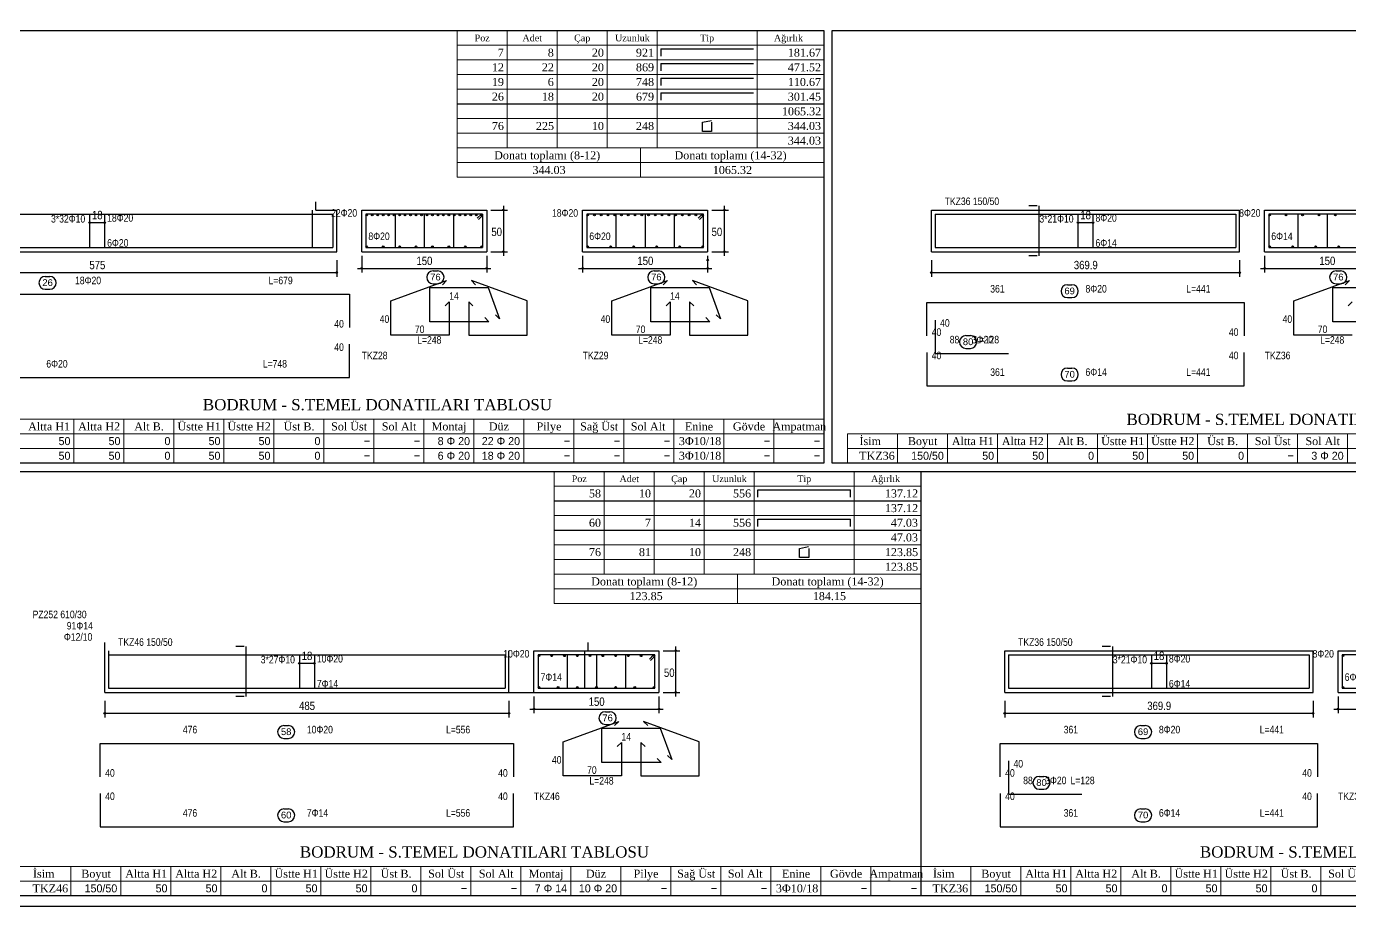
# Model space of a CAD drawing. Header units: metres. Extents: x 419734 to 420376, y 4564732 to 4565123.
# Drawn here: x 420110.16 to 420126.03, y 4565020.82 to 4565031.38 of the extents above; entities that cross this region are included whole.
import ezdxf

# ---------------------------------------------------------------- set-up
doc = ezdxf.new("R2010")
doc.units = ezdxf.units.M
for name, color, linetype in [('Standart', 7, 'Continuous'), ('SW_DIM', 33, 'Continuous'), ('SW_REINFORCEMENT', 7, 'Continuous'), ('SW_SEZIONI_CARPENTERIA', 4, 'Continuous'), ('SW_TXT_TESTI', 1, 'Continuous')]:
    doc.layers.add(name, color=color, linetype=linetype)
doc.styles.add('ACA_1', font='ARIALN.TTF')
doc.styles.add('arial_1_18', font='arial.ttf', dxfattribs={"height": 0.2})
doc.styles.add('SWS', font='ARIALN.TTF')
doc.styles.add('symbol_1_18', font='symbol.ttf', dxfattribs={"height": 0.2})
doc.styles.add('times new roman_1_18', font='times.ttf', dxfattribs={"height": 0.2})

msp = doc.modelspace()

# ---------------------------------------------------------------- linework, layer by layer
msp.add_line((420099.2896, 4565026.04374), (420169.0396, 4565026.04374))
for points in [[(420099.1896, 4565062.86785), (420169.1396, 4565062.86785), (420169.1396, 4565020.82258), (420099.1896, 4565020.82258)], [(420099.2896, 4565031.33305), (420119.72491, 4565031.33305), (420119.72491, 4565026.14374), (420099.2896, 4565026.14374)], [(420119.82491, 4565031.33305), (420130.8085, 4565031.33305), (420130.8085, 4565026.14374), (420119.82491, 4565026.14374)]]:
    msp.add_lwpolyline(points, close=True)
for points in [[(420169.0396, 4565020.95274), (420099.2896, 4565020.95274), (420099.2896, 4565026.04374)], [(420120.8896, 4565026.04374), (420120.8896, 4565020.95274)]]:
    msp.add_lwpolyline(points)
at = {"layer": 'Standart', "color": 1, "linetype": 'Continuous', "lineweight": 5}
for points in [[(420115.32491, 4565031.33305), (420119.72491, 4565031.33305)], [(420115.32491, 4565031.33305), (420115.32491, 4565029.57305)], [(420115.92491, 4565031.33305), (420115.92491, 4565029.92505)], [(420116.52491, 4565031.33305), (420116.52491, 4565029.92505)], [(420117.12491, 4565031.33305), (420117.12491, 4565029.92505)], [(420117.72491, 4565031.33305), (420117.72491, 4565029.92505)], [(420118.92491, 4565031.33305), (420118.92491, 4565029.92505)], [(420119.72491, 4565031.33305), (420119.72491, 4565029.57305)], [(420115.32491, 4565031.15705), (420119.72491, 4565031.15705)], [(420115.32491, 4565030.98105), (420119.72491, 4565030.98105)], [(420115.32491, 4565030.80505), (420119.72491, 4565030.80505)], [(420115.32491, 4565030.62905), (420119.72491, 4565030.62905)], [(420115.32491, 4565030.27705), (420119.72491, 4565030.27705)], [(420115.32491, 4565030.10105), (420119.72491, 4565030.10105)], [(420115.32491, 4565029.92505), (420119.72491, 4565029.92505)], [(420117.52491, 4565029.92505), (420117.52491, 4565029.57305)], [(420115.32491, 4565029.74905), (420119.72491, 4565029.74905)], [(420115.32491, 4565029.57305), (420119.72491, 4565029.57305)], [(420108.92491, 4565026.67174), (420119.72491, 4565026.67174)], [(420110.72491, 4565026.67174), (420110.72491, 4565026.14374)], [(420111.32491, 4565026.67174), (420111.32491, 4565026.14374)], [(420111.92491, 4565026.67174), (420111.92491, 4565026.14374)], [(420112.52491, 4565026.67174), (420112.52491, 4565026.14374)], [(420113.12491, 4565026.67174), (420113.12491, 4565026.14374)], [(420113.72491, 4565026.67174), (420113.72491, 4565026.14374)], [(420114.32491, 4565026.67174), (420114.32491, 4565026.14374)], [(420114.92491, 4565026.67174), (420114.92491, 4565026.14374)], [(420115.52491, 4565026.67174), (420115.52491, 4565026.14374)], [(420116.12491, 4565026.67174), (420116.12491, 4565026.14374)], [(420116.72491, 4565026.67174), (420116.72491, 4565026.14374)], [(420117.32491, 4565026.67174), (420117.32491, 4565026.14374)], [(420117.92491, 4565026.67174), (420117.92491, 4565026.14374)], [(420118.52491, 4565026.67174), (420118.52491, 4565026.14374)], [(420119.12491, 4565026.67174), (420119.12491, 4565026.14374)], [(420119.72491, 4565026.67174), (420119.72491, 4565026.14374)], [(420108.92491, 4565026.49574), (420119.72491, 4565026.49574)], [(420120.0085, 4565026.49574), (420130.8085, 4565026.49574)], [(420120.0085, 4565026.49574), (420120.0085, 4565026.14374)], [(420120.6085, 4565026.49574), (420120.6085, 4565026.14374)], [(420121.2085, 4565026.49574), (420121.2085, 4565026.14374)], [(420121.8085, 4565026.49574), (420121.8085, 4565026.14374)], [(420122.4085, 4565026.49574), (420122.4085, 4565026.14374)], [(420123.0085, 4565026.49574), (420123.0085, 4565026.14374)], [(420123.6085, 4565026.49574), (420123.6085, 4565026.14374)], [(420124.2085, 4565026.49574), (420124.2085, 4565026.14374)], [(420124.8085, 4565026.49574), (420124.8085, 4565026.14374)], [(420125.4085, 4565026.49574), (420125.4085, 4565026.14374)], [(420126.0085, 4565026.49574), (420126.0085, 4565026.14374)], [(420108.92491, 4565026.31974), (420119.72491, 4565026.31974)], [(420120.0085, 4565026.31974), (420130.8085, 4565026.31974)], [(420108.92491, 4565026.14374), (420119.72491, 4565026.14374)], [(420116.4896, 4565026.04374), (420120.8896, 4565026.04374)], [(420116.4896, 4565026.04374), (420116.4896, 4565024.45974)], [(420117.0896, 4565026.04374), (420117.0896, 4565024.81174)], [(420117.6896, 4565026.04374), (420117.6896, 4565024.81174)], [(420118.2896, 4565026.04374), (420118.2896, 4565024.81174)], [(420118.8896, 4565026.04374), (420118.8896, 4565024.81174)], [(420120.0085, 4565026.14374), (420130.8085, 4565026.14374)], [(420120.0896, 4565026.04374), (420120.0896, 4565024.81174)], [(420120.8896, 4565026.04374), (420120.8896, 4565024.45974)], [(420116.4896, 4565025.86774), (420120.8896, 4565025.86774)], [(420116.4896, 4565025.51574), (420120.8896, 4565025.51574)], [(420116.4896, 4565025.16374), (420120.8896, 4565025.16374)], [(420116.4896, 4565024.98774), (420120.8896, 4565024.98774)], [(420116.4896, 4565024.81174), (420120.8896, 4565024.81174)], [(420118.6896, 4565024.81174), (420118.6896, 4565024.45974)], [(420116.4896, 4565024.63574), (420120.8896, 4565024.63574)], [(420116.4896, 4565024.45974), (420120.8896, 4565024.45974)], [(420099.2896, 4565021.30474), (420153.2896, 4565021.30474)], [(420110.6896, 4565021.30474), (420110.6896, 4565020.95274)], [(420111.2896, 4565021.30474), (420111.2896, 4565020.95274)], [(420111.8896, 4565021.30474), (420111.8896, 4565020.95274)], [(420112.4896, 4565021.30474), (420112.4896, 4565020.95274)], [(420113.0896, 4565021.30474), (420113.0896, 4565020.95274)], [(420113.6896, 4565021.30474), (420113.6896, 4565020.95274)], [(420114.2896, 4565021.30474), (420114.2896, 4565020.95274)], [(420114.8896, 4565021.30474), (420114.8896, 4565020.95274)], [(420115.4896, 4565021.30474), (420115.4896, 4565020.95274)], [(420116.0896, 4565021.30474), (420116.0896, 4565020.95274)], [(420116.6896, 4565021.30474), (420116.6896, 4565020.95274)], [(420117.2896, 4565021.30474), (420117.2896, 4565020.95274)], [(420117.8896, 4565021.30474), (420117.8896, 4565020.95274)], [(420118.4896, 4565021.30474), (420118.4896, 4565020.95274)], [(420119.0896, 4565021.30474), (420119.0896, 4565020.95274)], [(420119.6896, 4565021.30474), (420119.6896, 4565020.95274)], [(420120.2896, 4565021.30474), (420120.2896, 4565020.95274)], [(420120.8896, 4565021.30474), (420120.8896, 4565020.95274)], [(420121.4896, 4565021.30474), (420121.4896, 4565020.95274)], [(420122.0896, 4565021.30474), (420122.0896, 4565020.95274)], [(420122.6896, 4565021.30474), (420122.6896, 4565020.95274)], [(420123.2896, 4565021.30474), (420123.2896, 4565020.95274)], [(420123.8896, 4565021.30474), (420123.8896, 4565020.95274)], [(420124.4896, 4565021.30474), (420124.4896, 4565020.95274)], [(420125.0896, 4565021.30474), (420125.0896, 4565020.95274)], [(420125.6896, 4565021.30474), (420125.6896, 4565020.95274)], [(420099.2896, 4565021.12874), (420153.2896, 4565021.12874)], [(420099.2896, 4565020.95274), (420153.2896, 4565020.95274)]]:
    msp.add_lwpolyline(points, dxfattribs=at)
at = {"layer": 'Standart', "color": 7, "linetype": 'Continuous', "lineweight": -3}
for points in [[(420117.76891, 4565031.11305), (420118.88091, 4565031.11305)], [(420117.76891, 4565031.11305), (420117.76891, 4565031.02505)], [(420117.76891, 4565030.93705), (420118.88091, 4565030.93705)], [(420117.76891, 4565030.93705), (420117.76891, 4565030.84905)], [(420117.76891, 4565030.76105), (420118.88091, 4565030.76105)], [(420117.76891, 4565030.76105), (420117.76891, 4565030.67305)], [(420117.76891, 4565030.58505), (420118.88091, 4565030.58505)], [(420117.76891, 4565030.58505), (420117.76891, 4565030.49705)], [(420118.26991, 4565030.23305), (420118.37716, 4565030.25505)], [(420118.26991, 4565030.12305), (420118.26991, 4565030.23305)], [(420118.37991, 4565030.23305), (420118.37991, 4565030.12305)], [(420118.37991, 4565030.12305), (420118.26991, 4565030.12305)], [(420118.9336, 4565025.82374), (420120.0456, 4565025.82374)], [(420118.9336, 4565025.73574), (420118.9336, 4565025.82374)], [(420120.0456, 4565025.73574), (420120.0456, 4565025.82374)], [(420118.9336, 4565025.47174), (420120.0456, 4565025.47174)], [(420118.9336, 4565025.38374), (420118.9336, 4565025.47174)], [(420120.0456, 4565025.38374), (420120.0456, 4565025.47174)], [(420119.4346, 4565025.11974), (420119.54185, 4565025.14174)], [(420119.4346, 4565025.00974), (420119.4346, 4565025.11974)], [(420119.5446, 4565025.11974), (420119.5446, 4565025.00974)], [(420119.5446, 4565025.00974), (420119.4346, 4565025.00974)]]:
    msp.add_lwpolyline(points, dxfattribs=at)
at = {"layer": 'SW_DIM'}
for points in [[(420115.8814, 4565029.23027), (420115.8814, 4565028.63027)], [(420118.53245, 4565029.23027), (420118.53245, 4565028.63027)], [(420115.7314, 4565029.18027), (420115.9314, 4565029.18027)], [(420118.38245, 4565029.18027), (420118.58245, 4565029.18027)], [(420110.9164, 4565029.03027), (420111.0964, 4565029.03027)], [(420122.77642, 4565029.03027), (420122.95642, 4565029.03027)], [(420113.8814, 4565028.58027), (420113.8814, 4565028.38027)], [(420114.1814, 4565028.63027), (420114.1814, 4565028.43027)], [(420115.6814, 4565028.63027), (420115.6814, 4565028.43027)], [(420115.7314, 4565028.68027), (420115.9314, 4565028.68027)], [(420116.83245, 4565028.63027), (420116.83245, 4565028.43027)], [(420118.33245, 4565028.63027), (420118.33245, 4565028.43027)], [(420118.38245, 4565028.68027), (420118.58245, 4565028.68027)], [(420121.0167, 4565028.58027), (420121.0167, 4565028.38027)], [(420124.71613, 4565028.58027), (420124.71613, 4565028.38027)], [(420125.01613, 4565028.63027), (420125.01613, 4565028.43027)], [(420100.4814, 4565028.43027), (420113.8814, 4565028.43027)], [(420114.1314, 4565028.48027), (420115.7314, 4565028.48027)], [(420116.78245, 4565028.48027), (420118.38245, 4565028.48027)], [(420121.0167, 4565028.43027), (420124.71613, 4565028.43027)], [(420124.96613, 4565028.48027), (420126.56613, 4565028.48027)], [(420117.7978, 4565023.89095), (420117.9978, 4565023.89095)], [(420117.9478, 4565023.94095), (420117.9478, 4565023.34095)], [(420113.4328, 4565023.74095), (420113.6128, 4565023.74095)], [(420123.65752, 4565023.74095), (420123.83752, 4565023.74095)], [(420116.2478, 4565023.34095), (420116.2478, 4565023.14095)], [(420117.7478, 4565023.34095), (420117.7478, 4565023.14095)], [(420117.7978, 4565023.39095), (420117.9978, 4565023.39095)], [(420125.89723, 4565023.34095), (420125.89723, 4565023.14095)], [(420111.0978, 4565023.29095), (420111.0978, 4565023.09095)], [(420115.9478, 4565023.29095), (420115.9478, 4565023.09095)], [(420116.1978, 4565023.19095), (420117.7978, 4565023.19095)], [(420121.8978, 4565023.29095), (420121.8978, 4565023.09095)], [(420125.59723, 4565023.29095), (420125.59723, 4565023.09095)], [(420125.84723, 4565023.19095), (420127.44723, 4565023.19095)], [(420111.0978, 4565023.14095), (420115.9478, 4565023.14095)], [(420121.8978, 4565023.14095), (420125.59723, 4565023.14095)]]:
    msp.add_lwpolyline(points, dxfattribs=at)
for centre in [(420115.8814, 4565029.18027), (420118.53245, 4565029.18027), (420110.9164, 4565029.03027), (420111.0964, 4565029.03027), (420122.77642, 4565029.03027), (420122.95642, 4565029.03027), (420115.8814, 4565028.68027), (420118.33245, 4565028.58027), (420118.53245, 4565028.68027), (420113.8814, 4565028.43027), (420114.1814, 4565028.48027), (420115.6814, 4565028.48027), (420116.83245, 4565028.48027), (420118.33245, 4565028.48027), (420121.0167, 4565028.43027), (420124.71613, 4565028.43027), (420125.01613, 4565028.48027), (420117.9478, 4565023.89095), (420113.4328, 4565023.74095), (420113.6128, 4565023.74095), (420123.65752, 4565023.74095), (420123.83752, 4565023.74095), (420117.9478, 4565023.39095), (420116.2478, 4565023.19095), (420117.7478, 4565023.19095), (420125.89723, 4565023.19095), (420111.0978, 4565023.14095), (420115.9478, 4565023.14095), (420121.8978, 4565023.14095), (420125.59723, 4565023.14095)]:
    msp.add_circle(centre, 0.01, dxfattribs=at)
at = {"layer": 'SW_REINFORCEMENT', "color": 7, "ltscale": 0.05, "flags": 128}
for points in [[(420100.5264, 4565029.13027), (420113.8364, 4565029.13027)], [(420110.9164, 4565029.13027), (420110.9164, 4565028.73027)], [(420111.0964, 4565029.13027), (420111.0964, 4565028.73027)], [(420113.5864, 4565029.18027), (420113.5864, 4565028.73027)], [(420113.8364, 4565029.13027), (420113.8364, 4565028.73027)], [(420114.2314, 4565029.13027), (420114.2314, 4565028.73027)], [(420115.6314, 4565029.13027), (420114.2314, 4565029.13027)], [(420114.5814, 4565029.13027), (420114.5814, 4565028.73027)], [(420114.9314, 4565029.13027), (420114.9314, 4565028.73027)], [(420115.2814, 4565029.13027), (420115.2814, 4565028.73027)], [(420115.6168, 4565029.13027), (420115.5673, 4565029.08077)], [(420115.6314, 4565029.11567), (420115.5819, 4565029.06617)], [(420115.6314, 4565029.13027), (420115.6314, 4565028.73027)], [(420118.28245, 4565029.13027), (420116.88245, 4565029.13027)], [(420116.88245, 4565029.13027), (420116.88245, 4565028.73027)], [(420117.23245, 4565029.13027), (420117.23245, 4565028.73027)], [(420117.58245, 4565029.13027), (420117.58245, 4565028.73027)], [(420117.93245, 4565029.13027), (420117.93245, 4565028.73027)], [(420118.26785, 4565029.13027), (420118.21835, 4565029.08077)], [(420118.28245, 4565029.11567), (420118.23295, 4565029.06617)], [(420118.28245, 4565028.73027), (420118.28245, 4565029.13027)], [(420121.0617, 4565029.13027), (420121.0617, 4565028.73027)], [(420121.0617, 4565029.13027), (420124.67113, 4565029.13027)], [(420122.77642, 4565029.13027), (420122.77642, 4565028.73027)], [(420122.95642, 4565029.13027), (420122.95642, 4565028.73027)], [(420124.67113, 4565029.13027), (420124.67113, 4565028.73027)], [(420125.06613, 4565029.13027), (420125.06613, 4565028.73027)], [(420126.46613, 4565029.13027), (420125.06613, 4565029.13027)], [(420125.41613, 4565029.13027), (420125.41613, 4565028.73027)], [(420125.76613, 4565029.13027), (420125.76613, 4565028.73027)], [(420100.5264, 4565028.73027), (420113.8364, 4565028.73027)], [(420114.2314, 4565028.73027), (420115.6314, 4565028.73027)], [(420116.88245, 4565028.73027), (420118.28245, 4565028.73027)], [(420121.0617, 4565028.73027), (420124.67113, 4565028.73027)], [(420125.06613, 4565028.73027), (420126.46613, 4565028.73027)], [(420115.03814, 4565028.44953), (420115.09214, 4565028.44953)], [(420117.6892, 4565028.44953), (420117.7432, 4565028.44953)], [(420125.87288, 4565028.44953), (420125.92688, 4565028.44953)], [(420110.38443, 4565028.38327), (420110.43843, 4565028.38327)], [(420114.5314, 4565028.09027), (420115.19858, 4565028.3331)], [(420114.99806, 4565027.84027), (420114.99806, 4565028.25027)], [(420114.99806, 4565028.25027), (420115.69806, 4565028.25027)], [(420115.03814, 4565028.29653), (420115.09214, 4565028.29653)], [(420115.19858, 4565028.3331), (420115.14908, 4565028.2836)], [(420116.16473, 4565028.09027), (420115.49755, 4565028.3331)], [(420115.49755, 4565028.3331), (420115.54704, 4565028.2836)], [(420115.69806, 4565028.25027), (420115.83487, 4565027.87439)], [(420117.18245, 4565028.09027), (420117.84963, 4565028.3331)], [(420117.64912, 4565027.84027), (420117.64912, 4565028.25027)], [(420117.64912, 4565028.25027), (420118.34912, 4565028.25027)], [(420117.6892, 4565028.29653), (420117.7432, 4565028.29653)], [(420117.84963, 4565028.3331), (420117.80014, 4565028.2836)], [(420118.81578, 4565028.09027), (420118.1486, 4565028.3331)], [(420118.1486, 4565028.3331), (420118.1981, 4565028.2836)], [(420118.34912, 4565028.25027), (420118.48593, 4565027.87439)], [(420122.64895, 4565028.28327), (420122.70295, 4565028.28327)], [(420125.36613, 4565028.09027), (420126.03332, 4565028.3331)], [(420125.8328, 4565027.84027), (420125.8328, 4565028.25027)], [(420125.8328, 4565028.25027), (420126.5328, 4565028.25027)], [(420125.87288, 4565028.29653), (420125.92688, 4565028.29653)], [(420126.03332, 4565028.3331), (420125.98382, 4565028.2836)], [(420107.44555, 4565028.17027), (420114.0364, 4565028.17027)], [(420110.38443, 4565028.23027), (420110.43843, 4565028.23027)], [(420114.0364, 4565028.17027), (420114.0364, 4565027.77027)], [(420114.5314, 4565027.68027), (420114.5314, 4565028.09027)], [(420115.1819, 4565028.03077), (420115.2314, 4565028.08027)], [(420115.2314, 4565028.08027), (420115.2314, 4565027.68027)], [(420115.51423, 4565028.03077), (420115.46473, 4565028.08027)], [(420115.46473, 4565028.08027), (420115.46473, 4565027.68027)], [(420116.16473, 4565027.68027), (420116.16473, 4565028.09027)], [(420117.18245, 4565027.68027), (420117.18245, 4565028.09027)], [(420117.83295, 4565028.03077), (420117.88245, 4565028.08027)], [(420117.88245, 4565028.08027), (420117.88245, 4565027.68027)], [(420118.16528, 4565028.03077), (420118.11578, 4565028.08027)], [(420118.11578, 4565028.08027), (420118.11578, 4565027.68027)], [(420118.81578, 4565027.68027), (420118.81578, 4565028.09027)], [(420122.64895, 4565028.13027), (420122.70295, 4565028.13027)], [(420125.36613, 4565027.68027), (420125.36613, 4565028.09027)], [(420126.01664, 4565028.03077), (420126.06613, 4565028.08027)], [(420115.83487, 4565027.87439), (420115.78537, 4565027.92389)], [(420118.48593, 4565027.87439), (420118.43643, 4565027.92389)], [(420120.9617, 4565027.67027), (420120.9617, 4565028.07027)], [(420120.9617, 4565028.07027), (420124.77113, 4565028.07027)], [(420124.77113, 4565028.07027), (420124.77113, 4565027.67027)], [(420115.70806, 4565027.84027), (420114.99806, 4565027.84027)], [(420115.65856, 4565027.88976), (420115.70806, 4565027.84027)], [(420118.35912, 4565027.84027), (420117.64912, 4565027.84027)], [(420118.30962, 4565027.88976), (420118.35912, 4565027.84027)], [(420121.0617, 4565027.86027), (420121.0617, 4565027.46027)], [(420126.5428, 4565027.84027), (420125.8328, 4565027.84027)], [(420115.2314, 4565027.68027), (420114.5314, 4565027.68027)], [(420115.46473, 4565027.68027), (420116.16473, 4565027.68027)], [(420117.88245, 4565027.68027), (420117.18245, 4565027.68027)], [(420118.11578, 4565027.68027), (420118.81578, 4565027.68027)], [(420121.43064, 4565027.67327), (420121.48464, 4565027.67327)], [(420126.06613, 4565027.68027), (420125.36613, 4565027.68027)], [(420114.0364, 4565027.17027), (420114.0364, 4565027.57027)], [(420120.9617, 4565027.47027), (420120.9617, 4565027.07027)], [(420121.0617, 4565027.46027), (420121.94156, 4565027.46027)], [(420121.43064, 4565027.52027), (420121.48464, 4565027.52027)], [(420124.77113, 4565027.07027), (420124.77113, 4565027.47027)], [(420106.75705, 4565027.17027), (420114.0364, 4565027.17027)], [(420122.64895, 4565027.28327), (420122.70295, 4565027.28327)], [(420122.64895, 4565027.13027), (420122.70295, 4565027.13027)], [(420120.9617, 4565027.07027), (420124.77113, 4565027.07027)], [(420111.1428, 4565023.89095), (420111.1428, 4565023.44095)], [(420111.1428, 4565023.84095), (420115.9028, 4565023.84095)], [(420113.4328, 4565023.84095), (420113.4328, 4565023.44095)], [(420113.6128, 4565023.84095), (420113.6128, 4565023.44095)], [(420115.9028, 4565023.84095), (420115.9028, 4565023.44095)], [(420117.6978, 4565023.84095), (420116.2978, 4565023.84095)], [(420116.2978, 4565023.84095), (420116.2978, 4565023.44095)], [(420116.6478, 4565023.84095), (420116.6478, 4565023.44095)], [(420116.8528, 4565023.89095), (420116.8528, 4565023.44095)], [(420116.9978, 4565023.84095), (420116.9978, 4565023.44095)], [(420117.3478, 4565023.84095), (420117.3478, 4565023.44095)], [(420117.6832, 4565023.84095), (420117.6337, 4565023.79145)], [(420117.6978, 4565023.82635), (420117.6483, 4565023.77685)], [(420117.6978, 4565023.44095), (420117.6978, 4565023.84095)], [(420121.9428, 4565023.84095), (420121.9428, 4565023.44095)], [(420121.9428, 4565023.84095), (420125.55223, 4565023.84095)], [(420123.65752, 4565023.84095), (420123.65752, 4565023.44095)], [(420123.83752, 4565023.84095), (420123.83752, 4565023.44095)], [(420125.55223, 4565023.84095), (420125.55223, 4565023.44095)], [(420127.34723, 4565023.84095), (420125.94723, 4565023.84095)], [(420125.94723, 4565023.84095), (420125.94723, 4565023.44095)], [(420111.1428, 4565023.44095), (420115.9028, 4565023.44095)], [(420116.2978, 4565023.44095), (420117.6978, 4565023.44095)], [(420121.9428, 4565023.44095), (420125.55223, 4565023.44095)], [(420125.94723, 4565023.44095), (420127.34723, 4565023.44095)], [(420117.10455, 4565023.16022), (420117.15855, 4565023.16022)], [(420116.5978, 4565022.80095), (420117.26498, 4565023.04378)], [(420117.10455, 4565023.00722), (420117.15855, 4565023.00722)], [(420117.26498, 4565023.04378), (420117.21548, 4565022.99429)], [(420118.23113, 4565022.80095), (420117.56395, 4565023.04378)], [(420117.56395, 4565023.04378), (420117.61345, 4565022.99429)], [(420113.2478, 4565022.99395), (420113.3018, 4565022.99395)], [(420113.2478, 4565022.84095), (420113.3018, 4565022.84095)], [(420117.06447, 4565022.55095), (420117.06447, 4565022.96095)], [(420117.06447, 4565022.96095), (420117.76447, 4565022.96095)], [(420117.76447, 4565022.96095), (420117.90128, 4565022.58507)], [(420123.53005, 4565022.99395), (420123.58405, 4565022.99395)], [(420123.53005, 4565022.84095), (420123.58405, 4565022.84095)], [(420111.0428, 4565022.38095), (420111.0428, 4565022.78095)], [(420111.0428, 4565022.78095), (420116.0028, 4565022.78095)], [(420116.0028, 4565022.78095), (420116.0028, 4565022.38095)], [(420116.5978, 4565022.39095), (420116.5978, 4565022.80095)], [(420117.2483, 4565022.74145), (420117.2978, 4565022.79095)], [(420117.2978, 4565022.79095), (420117.2978, 4565022.39095)], [(420117.58063, 4565022.74145), (420117.53113, 4565022.79095)], [(420117.53113, 4565022.79095), (420117.53113, 4565022.39095)], [(420118.23113, 4565022.39095), (420118.23113, 4565022.80095)], [(420121.8428, 4565022.38095), (420121.8428, 4565022.78095)], [(420121.8428, 4565022.78095), (420125.65223, 4565022.78095)], [(420125.65223, 4565022.78095), (420125.65223, 4565022.38095)], [(420117.77447, 4565022.55095), (420117.06447, 4565022.55095)], [(420117.72497, 4565022.60045), (420117.77447, 4565022.55095)], [(420117.90128, 4565022.58507), (420117.85178, 4565022.63457)], [(420121.9428, 4565022.57095), (420121.9428, 4565022.17095)], [(420117.2978, 4565022.39095), (420116.5978, 4565022.39095)], [(420117.53113, 4565022.39095), (420118.23113, 4565022.39095)], [(420122.31174, 4565022.38395), (420122.36574, 4565022.38395)], [(420122.31174, 4565022.23095), (420122.36574, 4565022.23095)], [(420111.0428, 4565022.18095), (420111.0428, 4565021.78095)], [(420116.0028, 4565021.78095), (420116.0028, 4565022.18095)], [(420121.8428, 4565022.18095), (420121.8428, 4565021.78095)], [(420121.9428, 4565022.17095), (420122.82266, 4565022.17095)], [(420125.65223, 4565021.78095), (420125.65223, 4565022.18095)], [(420113.2478, 4565021.99395), (420113.3018, 4565021.99395)], [(420123.53005, 4565021.99395), (420123.58405, 4565021.99395)], [(420111.0428, 4565021.78095), (420116.0028, 4565021.78095)], [(420113.2478, 4565021.84095), (420113.3018, 4565021.84095)], [(420121.8428, 4565021.78095), (420125.65223, 4565021.78095)], [(420123.53005, 4565021.84095), (420123.58405, 4565021.84095)]]:
    msp.add_lwpolyline(points, dxfattribs=at)
at = {"layer": 'SW_REINFORCEMENT', "color": 7, "ltscale": 0.05}
for centre in [(420114.2414, 4565029.12027), (420114.30711, 4565029.12027), (420114.37282, 4565029.12027), (420114.43854, 4565029.12027), (420114.50425, 4565029.12027), (420114.56997, 4565029.12027), (420114.63568, 4565029.12027), (420114.7014, 4565029.12027), (420114.76711, 4565029.12027), (420114.83282, 4565029.12027), (420114.89854, 4565029.12027), (420114.96425, 4565029.12027), (420115.02997, 4565029.12027), (420115.09568, 4565029.12027), (420115.1614, 4565029.12027), (420115.22711, 4565029.12027), (420115.29282, 4565029.12027), (420115.35854, 4565029.12027), (420115.42425, 4565029.12027), (420115.48997, 4565029.12027), (420115.55568, 4565029.12027), (420115.6214, 4565029.12027), (420116.89245, 4565029.12027), (420116.97363, 4565029.12027), (420117.0548, 4565029.12027), (420117.13598, 4565029.12027), (420117.21716, 4565029.12027), (420117.29833, 4565029.12027), (420117.37951, 4565029.12027), (420117.46069, 4565029.12027), (420117.54186, 4565029.12027), (420117.62304, 4565029.12027), (420117.70422, 4565029.12027), (420117.78539, 4565029.12027), (420117.86657, 4565029.12027), (420117.94775, 4565029.12027), (420118.02892, 4565029.12027), (420118.1101, 4565029.12027), (420118.19127, 4565029.12027), (420118.27245, 4565029.12027), (420125.07613, 4565029.12027), (420125.27328, 4565029.12027), (420125.47042, 4565029.12027), (420125.66756, 4565029.12027), (420125.86471, 4565029.12027), (420114.2414, 4565028.74027), (420114.43854, 4565028.74027), (420114.63568, 4565028.74027), (420114.83282, 4565028.74027), (420115.02997, 4565028.74027), (420115.22711, 4565028.74027), (420115.42425, 4565028.74027), (420115.6214, 4565028.74027), (420116.89245, 4565028.74027), (420117.16845, 4565028.74027), (420117.44445, 4565028.74027), (420117.72045, 4565028.74027), (420117.99645, 4565028.74027), (420118.27245, 4565028.74027), (420125.07613, 4565028.74027), (420125.35213, 4565028.74027), (420125.62813, 4565028.74027), (420125.90413, 4565028.74027), (420116.3078, 4565023.83095), (420116.46113, 4565023.83095), (420116.61447, 4565023.83095), (420116.7678, 4565023.83095), (420116.92113, 4565023.83095), (420117.07447, 4565023.83095), (420117.2278, 4565023.83095), (420117.38113, 4565023.83095), (420117.53447, 4565023.83095), (420117.6878, 4565023.83095), (420125.95723, 4565023.83095), (420116.3078, 4565023.45095), (420116.5378, 4565023.45095), (420116.7678, 4565023.45095), (420116.9978, 4565023.45095), (420117.2278, 4565023.45095), (420117.4578, 4565023.45095), (420117.6878, 4565023.45095), (420125.95723, 4565023.45095)]:
    msp.add_circle(centre, 0.01, dxfattribs=at)
for centre, start, end in [((420115.03814, 4565028.37303), 90, 270), ((420115.09214, 4565028.37303), 270, 90), ((420117.6892, 4565028.37303), 90, 270), ((420117.7432, 4565028.37303), 270, 90), ((420125.87288, 4565028.37303), 90, 270), ((420125.92688, 4565028.37303), 270, 90), ((420110.38443, 4565028.30677), 90, 270), ((420110.43843, 4565028.30677), 270, 90), ((420122.64895, 4565028.20677), 90, 270), ((420122.70295, 4565028.20677), 270, 90), ((420121.43064, 4565027.59677), 90, 270), ((420121.48464, 4565027.59677), 270, 90), ((420122.64895, 4565027.20677), 90, 270), ((420122.70295, 4565027.20677), 270, 90), ((420117.10455, 4565023.08372), 90, 270), ((420117.15855, 4565023.08372), 270, 90), ((420113.2478, 4565022.91745), 90, 270), ((420113.3018, 4565022.91745), 270, 90), ((420123.53005, 4565022.91745), 90, 270), ((420123.58405, 4565022.91745), 270, 90), ((420122.31174, 4565022.30745), 90, 270), ((420122.36574, 4565022.30745), 270, 90), ((420113.2478, 4565021.91745), 90, 270), ((420113.3018, 4565021.91745), 270, 90), ((420123.53005, 4565021.91745), 90, 270), ((420123.58405, 4565021.91745), 270, 90)]:
    msp.add_arc(centre, 0.0765, start, end, dxfattribs=at)
at = {"layer": 'SW_SEZIONI_CARPENTERIA'}
for points in [[(420113.6314, 4565029.18027), (420113.6314, 4565029.28027)], [(420122.2865, 4565029.23027), (420122.1865, 4565029.23027)], [(420122.3115, 4565028.63027), (420122.3115, 4565029.23027)], [(420113.6314, 4565029.18027), (420113.8814, 4565029.18027)], [(420113.8814, 4565028.68027), (420113.8814, 4565029.18027)], [(420114.1814, 4565028.68027), (420114.1814, 4565029.18027)], [(420114.1814, 4565029.18027), (420115.6814, 4565029.18027)], [(420115.6814, 4565029.18027), (420115.6814, 4565028.68027)], [(420116.83245, 4565028.68027), (420116.83245, 4565029.18027)], [(420116.83245, 4565029.18027), (420118.33245, 4565029.18027)], [(420118.33245, 4565029.18027), (420118.33245, 4565028.68027)], [(420121.0167, 4565028.68027), (420121.0167, 4565029.18027)], [(420121.0167, 4565029.18027), (420124.71613, 4565029.18027)], [(420124.71613, 4565028.68027), (420124.71613, 4565029.18027)], [(420125.01613, 4565028.68027), (420125.01613, 4565029.18027)], [(420125.01613, 4565029.18027), (420126.51613, 4565029.18027)], [(420100.4814, 4565028.68027), (420113.8814, 4565028.68027)], [(420114.1814, 4565028.68027), (420115.6814, 4565028.68027)], [(420116.83245, 4565028.68027), (420118.33245, 4565028.68027)], [(420121.0167, 4565028.68027), (420124.71613, 4565028.68027)], [(420122.2865, 4565028.63027), (420122.1865, 4565028.63027)], [(420125.01613, 4565028.68027), (420126.51613, 4565028.68027)], [(420111.0978, 4565023.39095), (420111.0978, 4565023.99095)], [(420116.8978, 4565023.89095), (420116.8978, 4565023.99095)], [(420112.7703, 4565023.94095), (420112.6703, 4565023.94095)], [(420112.7953, 4565023.34095), (420112.7953, 4565023.94095)], [(420115.9478, 4565023.39095), (420115.9478, 4565023.89095)], [(420116.2478, 4565023.39095), (420116.2478, 4565023.89095)], [(420116.2478, 4565023.89095), (420117.7478, 4565023.89095)], [(420117.7478, 4565023.89095), (420117.7478, 4565023.39095)], [(420121.8978, 4565023.39095), (420121.8978, 4565023.89095)], [(420121.8978, 4565023.89095), (420125.59723, 4565023.89095)], [(420123.1676, 4565023.94095), (420123.0676, 4565023.94095)], [(420123.1926, 4565023.34095), (420123.1926, 4565023.94095)], [(420125.59723, 4565023.39095), (420125.59723, 4565023.89095)], [(420125.89723, 4565023.39095), (420125.89723, 4565023.89095)], [(420125.89723, 4565023.89095), (420127.39723, 4565023.89095)], [(420111.0978, 4565023.39095), (420117.7478, 4565023.39095)], [(420112.7703, 4565023.34095), (420112.6703, 4565023.34095)], [(420121.8978, 4565023.39095), (420125.59723, 4565023.39095)], [(420123.1676, 4565023.34095), (420123.0676, 4565023.34095)], [(420125.89723, 4565023.39095), (420127.39723, 4565023.39095)]]:
    msp.add_lwpolyline(points, dxfattribs=at)
at = {"layer": 'SW_TXT_TESTI', "linetype": 'Continuous', "lineweight": -3}
for points in [[(420115.32491, 4565030.45305), (420119.72491, 4565030.45305)], [(420116.4896, 4565025.69174), (420120.8896, 4565025.69174)], [(420116.4896, 4565025.33974), (420120.8896, 4565025.33974)]]:
    msp.add_lwpolyline(points, dxfattribs=at)

# ---------------------------------------------------------------- texts
at = {"layer": 'Standart', "color": 3, "linetype": 'Continuous', "lineweight": 5, "style": 'arial_1_18'}
for s, p in [('76', (420115.00221, 4565028.33536)), ('76', (420117.65327, 4565028.33536)), ('76', (420125.83695, 4565028.33536)), ('26', (420110.3485, 4565028.26909)), ('69', (420122.61302, 4565028.16909)), ('80', (420121.39471, 4565027.55909)), ('70', (420122.61302, 4565027.16909)), ('76', (420117.06862, 4565023.04604)), ('58', (420113.21187, 4565022.87977)), ('69', (420123.49412, 4565022.87977)), ('80', (420122.27581, 4565022.26977)), ('60', (420113.21187, 4565021.87977)), ('70', (420123.49412, 4565021.87977))]:
    msp.add_text(s, height=0.081, dxfattribs=at).set_placement(p)
at = {"layer": 'SW_DIM', "style": 'SWS'}
for s, p in [('18', (420110.94424, 4565029.07027)), ('18', (420122.80427, 4565029.07027)), ('50', (420115.73703, 4565028.86811)), ('50', (420118.37965, 4565028.86811)), ('575', (420110.91317, 4565028.47027)), ('150', (420114.83817, 4565028.52027)), ('150', (420117.48922, 4565028.52027)), ('369.9', (420122.72657, 4565028.47027)), ('150', (420125.6729, 4565028.52027)), ('18', (420113.46065, 4565023.78095)), ('18', (420123.68536, 4565023.78095)), ('50', (420117.8078, 4565023.5788)), ('150', (420116.90457, 4565023.23095)), ('485', (420113.42957, 4565023.18095)), ('369.9', (420123.60767, 4565023.18095))]:
    msp.add_text(s, height=0.1, dxfattribs=at).set_placement(p)
at = {"layer": 'SW_REINFORCEMENT', "color": 1, "style": 'ACA_1'}
for s, p in [('22Φ20', (420113.81367, 4565029.10027)), ('18Φ20', (420116.46473, 4565029.10027)), ('TKZ36 150/50', (420121.1767, 4565029.24027)), ('8Φ20', (420124.71056, 4565029.10027)), ('3*32Φ10', (420110.45309, 4565029.03027)), ('18Φ20', (420111.1264, 4565029.04027)), ('3*21Φ10', (420122.31311, 4565029.03027)), ('8Φ20', (420122.98642, 4565029.04027)), ('8Φ20', (420114.2614, 4565028.82027)), ('6Φ20', (420116.91245, 4565028.82027)), ('6Φ14', (420125.09613, 4565028.82027)), ('6Φ20', (420111.1264, 4565028.74027)), ('6Φ14', (420122.98642, 4565028.74027)), ('18Φ20', (420110.74097, 4565028.29027)), ('L=679', (420113.06343, 4565028.29027)), ('361', (420121.72359, 4565028.19027)), ('8Φ20', (420122.86642, 4565028.19027)), ('L=441', (420124.07631, 4565028.19027)), ('14', (420115.2314, 4565028.10427)), ('14', (420117.88245, 4565028.10427)), ('40', (420113.85209, 4565027.77027)), ('40', (420114.39709, 4565027.82727)), ('70', (420114.81924, 4565027.70427)), ('40', (420117.04815, 4565027.82727)), ('70', (420117.4703, 4565027.70427)), ('40', (420121.0217, 4565027.67027)), ('40', (420121.1217, 4565027.78027)), ('40', (420124.58683, 4565027.67027)), ('40', (420125.23183, 4565027.82727)), ('70', (420125.65398, 4565027.70427)), ('L=248', (420114.84751, 4565027.57627)), ('L=248', (420117.49857, 4565027.57627)), ('88', (420121.23767, 4565027.58027)), ('3Φ20', (420121.50163, 4565027.58027)), ('L=128', (420121.53969, 4565027.58027)), ('L=248', (420125.68225, 4565027.57627)), ('40', (420113.85209, 4565027.49027)), ('TKZ28', (420114.1814, 4565027.39027)), ('TKZ29', (420116.83245, 4565027.39027)), ('40', (420121.0217, 4565027.39027)), ('40', (420124.58683, 4565027.39027)), ('TKZ36', (420125.01613, 4565027.39027)), ('6Φ20', (420110.39672, 4565027.29027)), ('L=748', (420112.99458, 4565027.29027)), ('361', (420121.72359, 4565027.19027)), ('6Φ14', (420122.86642, 4565027.19027)), ('L=441', (420124.07631, 4565027.19027)), ('PZ252 610/30', (420110.2322, 4565024.28258)), ('91Φ14', (420110.64218, 4565024.14758)), ('Φ12/10', (420110.60722, 4565024.01258)), ('TKZ46 150/50', (420111.2578, 4565023.95095)), ('TKZ36 150/50', (420122.0578, 4565023.95095)), ('3*27Φ10', (420112.96949, 4565023.74095)), ('10Φ20', (420113.6428, 4565023.75095)), ('10Φ20', (420115.88008, 4565023.81095)), ('3*21Φ10', (420123.19421, 4565023.74095)), ('8Φ20', (420123.86752, 4565023.75095)), ('8Φ20', (420125.59166, 4565023.81095)), ('7Φ14', (420113.6428, 4565023.45095)), ('7Φ14', (420116.3278, 4565023.53095)), ('6Φ14', (420123.86752, 4565023.45095)), ('6Φ14', (420125.97723, 4565023.53095)), ('476', (420112.0348, 4565022.90095)), ('10Φ20', (420113.5228, 4565022.90095)), ('L=556', (420115.19292, 4565022.90095)), ('14', (420117.2978, 4565022.81495)), ('361', (420122.60469, 4565022.90095)), ('8Φ20', (420123.74752, 4565022.90095)), ('L=441', (420124.9574, 4565022.90095)), ('40', (420116.46349, 4565022.53795)), ('40', (420122.0028, 4565022.49095)), ('40', (420111.1028, 4565022.38095)), ('40', (420115.81849, 4565022.38095)), ('70', (420116.88565, 4565022.41495)), ('L=248', (420116.91392, 4565022.28695)), ('40', (420121.9028, 4565022.38095)), ('88', (420122.11877, 4565022.29095)), ('3Φ20', (420122.38273, 4565022.29095)), ('L=128', (420122.68655, 4565022.29095)), ('40', (420125.46793, 4565022.38095)), ('40', (420111.1028, 4565022.10095)), ('40', (420115.81849, 4565022.10095)), ('TKZ46', (420116.2478, 4565022.10095)), ('40', (420121.9028, 4565022.10095)), ('40', (420125.46793, 4565022.10095)), ('TKZ36', (420125.89723, 4565022.10095)), ('476', (420112.0348, 4565021.90095)), ('7Φ14', (420113.5228, 4565021.90095)), ('L=556', (420115.19292, 4565021.90095)), ('361', (420122.60469, 4565021.90095)), ('6Φ14', (420123.74752, 4565021.90095)), ('L=441', (420124.9574, 4565021.90095))]:
    msp.add_text(s, height=0.09, dxfattribs=at).set_placement(p)
at = {"layer": 'SW_SEZIONI_CARPENTERIA', "style": 'times new roman_1_18'}
for s, height, p in [('Poz', 0.08, (420115.5362, 4565031.20505)), ('Adet', 0.08, (420116.10995, 4565031.20505)), ('Çap', 0.08, (420116.72965, 4565031.20505)), ('Uzunluk', 0.08, (420117.22118, 4565031.20505)), ('Tip', 0.08, (420118.24275, 4565031.20505)), ('Ağırlık', 0.08, (420119.12772, 4565031.20505)), ('Donatı toplamı (8-12)', 0.096, (420115.77035, 4565029.78905)), ('Donatı toplamı (14-32)', 0.096, (420117.93484, 4565029.78905)), ('Üstte H1', 0.096, (420111.97069, 4565026.53574)), ('Üstte H2', 0.096, (420112.57069, 4565026.53574)), ('Üst B.', 0.096, (420113.24359, 4565026.53574)), ('Sol Üst', 0.096, (420113.81398, 4565026.53574)), ('Sağ Üst', 0.096, (420116.80219, 4565026.53574)), ('Altta H1', 0.096, (420110.17854, 4565026.53574)), ('Altta H2', 0.096, (420110.77854, 4565026.53574)), ('Alt B.', 0.096, (420111.45145, 4565026.53574)), ('Sol Alt', 0.096, (420114.42183, 4565026.53574)), ('Montaj', 0.096, (420115.01987, 4565026.53574)), ('Düz', 0.096, (420115.70668, 4565026.53574)), ('Pilye', 0.096, (420116.27902, 4565026.53574)), ('Sol Alt', 0.096, (420117.41005, 4565026.53574)), ('Enine', 0.096, (420118.0593, 4565026.53574)), ('Gövde', 0.096, (420118.63566, 4565026.53574)), ('Ampatman', 0.096, (420119.10965, 4565026.53574)), ('İsim', 0.096, (420120.15484, 4565026.35974)), ('Boyut', 0.096, (420120.73496, 4565026.35974)), ('Altta H1', 0.096, (420121.26214, 4565026.35974)), ('Altta H2', 0.096, (420121.86214, 4565026.35974)), ('Alt B.', 0.096, (420122.53504, 4565026.35974)), ('Üstte H1', 0.096, (420123.05428, 4565026.35974)), ('Üstte H2', 0.096, (420123.65428, 4565026.35974)), ('Üst B.', 0.096, (420124.32719, 4565026.35974)), ('Sol Üst', 0.096, (420124.89757, 4565026.35974)), ('Sol Alt', 0.096, (420125.50543, 4565026.35974)), ('Poz', 0.08, (420116.70089, 4565025.91574)), ('Adet', 0.08, (420117.27464, 4565025.91574)), ('Çap', 0.08, (420117.89435, 4565025.91574)), ('Uzunluk', 0.08, (420118.38587, 4565025.91574)), ('Tip', 0.08, (420119.40744, 4565025.91574)), ('Ağırlık', 0.08, (420120.29242, 4565025.91574)), ('Donatı toplamı (8-12)', 0.096, (420116.93504, 4565024.67574)), ('Donatı toplamı (14-32)', 0.096, (420119.09953, 4565024.67574)), ('İsim', 0.096, (420110.23594, 4565021.16874)), ('Boyut', 0.096, (420110.81606, 4565021.16874)), ('Altta H1', 0.096, (420111.34324, 4565021.16874)), ('Altta H2', 0.096, (420111.94324, 4565021.16874)), ('Alt B.', 0.096, (420112.61614, 4565021.16874)), ('Üstte H1', 0.096, (420113.13538, 4565021.16874)), ('Üstte H2', 0.096, (420113.73538, 4565021.16874)), ('Üst B.', 0.096, (420114.40829, 4565021.16874)), ('Sol Üst', 0.096, (420114.97867, 4565021.16874)), ('Sol Alt', 0.096, (420115.58652, 4565021.16874)), ('Montaj', 0.096, (420116.18456, 4565021.16874)), ('Düz', 0.096, (420116.87137, 4565021.16874)), ('Pilye', 0.096, (420117.44372, 4565021.16874)), ('Sağ Üst', 0.096, (420117.96688, 4565021.16874)), ('Sol Alt', 0.096, (420118.57474, 4565021.16874)), ('Enine', 0.096, (420119.224, 4565021.16874)), ('Gövde', 0.096, (420119.80035, 4565021.16874)), ('Ampatman', 0.096, (420120.27434, 4565021.16874)), ('İsim', 0.096, (420121.03594, 4565021.16874)), ('Boyut', 0.096, (420121.61606, 4565021.16874)), ('Altta H1', 0.096, (420122.14324, 4565021.16874)), ('Altta H2', 0.096, (420122.74324, 4565021.16874)), ('Alt B.', 0.096, (420123.41614, 4565021.16874)), ('Üstte H1', 0.096, (420123.93538, 4565021.16874)), ('Üstte H2', 0.096, (420124.53538, 4565021.16874)), ('Üst B.', 0.096, (420125.20829, 4565021.16874)), ('Sol Üst', 0.096, (420125.77867, 4565021.16874))]:
    msp.add_text(s, height=height, dxfattribs=at).set_placement(p)
at = {"layer": 'SW_TXT_TESTI', "linetype": 'Continuous', "lineweight": 5}
for s, height, style, p in [('7', 0.096, 'times new roman_1_18', (420115.81389, 4565031.02105)), ('8', 0.096, 'times new roman_1_18', (420116.41389, 4565031.02105)), ('20', 0.096, 'times new roman_1_18', (420116.94287, 4565031.02105)), ('921', 0.096, 'times new roman_1_18', (420117.47185, 4565031.02105)), ('181.67', 0.096, 'times new roman_1_18', (420119.29431, 4565031.02105)), ('12', 0.096, 'times new roman_1_18', (420115.74287, 4565030.84505)), ('22', 0.096, 'times new roman_1_18', (420116.34287, 4565030.84505)), ('20', 0.096, 'times new roman_1_18', (420116.94287, 4565030.84505)), ('869', 0.096, 'times new roman_1_18', (420117.47185, 4565030.84505)), ('471.52', 0.096, 'times new roman_1_18', (420119.29431, 4565030.84505)), ('19', 0.096, 'times new roman_1_18', (420115.74287, 4565030.66905)), ('6', 0.096, 'times new roman_1_18', (420116.41389, 4565030.66905)), ('20', 0.096, 'times new roman_1_18', (420116.94287, 4565030.66905)), ('748', 0.096, 'times new roman_1_18', (420117.47185, 4565030.66905)), ('110.67', 0.096, 'times new roman_1_18', (420119.29431, 4565030.66905)), ('26', 0.096, 'times new roman_1_18', (420115.74287, 4565030.49305)), ('18', 0.096, 'times new roman_1_18', (420116.34287, 4565030.49305)), ('20', 0.096, 'times new roman_1_18', (420116.94287, 4565030.49305)), ('679', 0.096, 'times new roman_1_18', (420117.47185, 4565030.49305)), ('301.45', 0.096, 'times new roman_1_18', (420119.29431, 4565030.49305)), ('1065.32', 0.096, 'times new roman_1_18', (420119.22329, 4565030.31705)), ('76', 0.096, 'times new roman_1_18', (420115.74287, 4565030.14105)), ('225', 0.096, 'times new roman_1_18', (420116.27185, 4565030.14105)), ('10', 0.096, 'times new roman_1_18', (420116.94287, 4565030.14105)), ('248', 0.096, 'times new roman_1_18', (420117.47185, 4565030.14105)), ('344.03', 0.096, 'times new roman_1_18', (420119.29431, 4565030.14105)), ('344.03', 0.096, 'times new roman_1_18', (420119.29431, 4565029.96505)), ('344.03', 0.096, 'times new roman_1_18', (420116.22961, 4565029.61305)), ('1065.32', 0.096, 'times new roman_1_18', (420118.3941, 4565029.61305)), ('BODRUM - S.TEMEL DONATILARI TABLOSU', 0.1344, 'times new roman_1_18', (420112.27492, 4565026.77734)), ('BODRUM - S.TEMEL DONATILARI TABLOSU', 0.1344, 'times new roman_1_18', (420123.35852, 4565026.60134)), ('50', 0.096, 'symbol_1_18', (420110.54299, 4565026.35974)), ('50', 0.096, 'symbol_1_18', (420111.14299, 4565026.35974)), ('0', 0.096, 'symbol_1_18', (420111.81395, 4565026.35974)), ('50', 0.096, 'symbol_1_18', (420112.34299, 4565026.35974)), ('50', 0.096, 'symbol_1_18', (420112.94299, 4565026.35974)), ('0', 0.096, 'symbol_1_18', (420113.61395, 4565026.35974)), ('-', 0.096, 'symbol_1_18', (420114.20699, 4565026.35974)), ('-', 0.096, 'symbol_1_18', (420114.80699, 4565026.35974)), ('8 F 20', 0.096, 'symbol_1_18', (420115.09273, 4565026.35974)), ('22 F 20', 0.096, 'symbol_1_18', (420115.62178, 4565026.35974)), ('-', 0.096, 'symbol_1_18', (420116.60699, 4565026.35974)), ('-', 0.096, 'symbol_1_18', (420117.20699, 4565026.35974)), ('-', 0.096, 'symbol_1_18', (420117.80699, 4565026.35974)), ('3Φ10/18', 0.096, 'times new roman_1_18', (420117.98668, 4565026.35974)), ('-', 0.096, 'symbol_1_18', (420119.00699, 4565026.35974)), ('-', 0.096, 'symbol_1_18', (420119.60699, 4565026.35974)), ('50', 0.096, 'symbol_1_18', (420110.54299, 4565026.18374)), ('50', 0.096, 'symbol_1_18', (420111.14299, 4565026.18374)), ('0', 0.096, 'symbol_1_18', (420111.81395, 4565026.18374)), ('50', 0.096, 'symbol_1_18', (420112.34299, 4565026.18374)), ('50', 0.096, 'symbol_1_18', (420112.94299, 4565026.18374)), ('0', 0.096, 'symbol_1_18', (420113.61395, 4565026.18374)), ('-', 0.096, 'symbol_1_18', (420114.20699, 4565026.18374)), ('-', 0.096, 'symbol_1_18', (420114.80699, 4565026.18374)), ('6 F 20', 0.096, 'symbol_1_18', (420115.09273, 4565026.18374)), ('18 F 20', 0.096, 'symbol_1_18', (420115.62178, 4565026.18374)), ('-', 0.096, 'symbol_1_18', (420116.60699, 4565026.18374)), ('-', 0.096, 'symbol_1_18', (420117.20699, 4565026.18374)), ('-', 0.096, 'symbol_1_18', (420117.80699, 4565026.18374)), ('3Φ10/18', 0.096, 'times new roman_1_18', (420117.98668, 4565026.18374)), ('-', 0.096, 'symbol_1_18', (420119.00699, 4565026.18374)), ('-', 0.096, 'symbol_1_18', (420119.60699, 4565026.18374)), ('TKZ36', 0.096, 'times new roman_1_18', (420120.15056, 4565026.18374)), ('150/50', 0.096, 'symbol_1_18', (420120.77424, 4565026.18374)), ('50', 0.096, 'symbol_1_18', (420121.62659, 4565026.18374)), ('50', 0.096, 'symbol_1_18', (420122.22659, 4565026.18374)), ('0', 0.096, 'symbol_1_18', (420122.89755, 4565026.18374)), ('50', 0.096, 'symbol_1_18', (420123.42659, 4565026.18374)), ('50', 0.096, 'symbol_1_18', (420124.02659, 4565026.18374)), ('0', 0.096, 'symbol_1_18', (420124.69755, 4565026.18374)), ('-', 0.096, 'symbol_1_18', (420125.29059, 4565026.18374)), ('3 F 20', 0.096, 'symbol_1_18', (420125.57633, 4565026.18374)), ('58', 0.096, 'times new roman_1_18', (420116.90757, 4565025.73174)), ('10', 0.096, 'times new roman_1_18', (420117.50757, 4565025.73174)), ('20', 0.096, 'times new roman_1_18', (420118.10757, 4565025.73174)), ('556', 0.096, 'times new roman_1_18', (420118.63655, 4565025.73174)), ('137.12', 0.096, 'times new roman_1_18', (420120.459, 4565025.73174)), ('137.12', 0.096, 'times new roman_1_18', (420120.459, 4565025.55574)), ('60', 0.096, 'times new roman_1_18', (420116.90757, 4565025.37974)), ('7', 0.096, 'times new roman_1_18', (420117.57858, 4565025.37974)), ('14', 0.096, 'times new roman_1_18', (420118.10757, 4565025.37974)), ('556', 0.096, 'times new roman_1_18', (420118.63655, 4565025.37974)), ('47.03', 0.096, 'times new roman_1_18', (420120.53002, 4565025.37974)), ('47.03', 0.096, 'times new roman_1_18', (420120.53002, 4565025.20374)), ('76', 0.096, 'times new roman_1_18', (420116.90757, 4565025.02774)), ('81', 0.096, 'times new roman_1_18', (420117.50757, 4565025.02774)), ('10', 0.096, 'times new roman_1_18', (420118.10757, 4565025.02774)), ('248', 0.096, 'times new roman_1_18', (420118.63655, 4565025.02774)), ('123.85', 0.096, 'times new roman_1_18', (420120.459, 4565025.02774)), ('123.85', 0.096, 'times new roman_1_18', (420120.459, 4565024.85174)), ('123.85', 0.096, 'times new roman_1_18', (420117.3943, 4565024.49974)), ('184.15', 0.096, 'times new roman_1_18', (420119.5943, 4565024.49974)), ('BODRUM - S.TEMEL DONATILARI TABLOSU', 0.1344, 'times new roman_1_18', (420113.43962, 4565021.41034)), ('BODRUM - S.TEMEL DONATILARI TABLOSU', 0.1344, 'times new roman_1_18', (420124.23962, 4565021.41034)), ('150/50', 0.096, 'symbol_1_18', (420110.85534, 4565020.99274)), ('150/50', 0.096, 'symbol_1_18', (420121.65534, 4565020.99274)), ('TKZ46', 0.096, 'times new roman_1_18', (420110.23166, 4565020.99274)), ('50', 0.096, 'symbol_1_18', (420111.70769, 4565020.99274)), ('50', 0.096, 'symbol_1_18', (420112.30769, 4565020.99274)), ('0', 0.096, 'symbol_1_18', (420112.97864, 4565020.99274)), ('50', 0.096, 'symbol_1_18', (420113.50769, 4565020.99274)), ('50', 0.096, 'symbol_1_18', (420114.10769, 4565020.99274)), ('0', 0.096, 'symbol_1_18', (420114.77864, 4565020.99274)), ('-', 0.096, 'symbol_1_18', (420115.37169, 4565020.99274)), ('-', 0.096, 'symbol_1_18', (420115.97169, 4565020.99274)), ('7 F 14', 0.096, 'symbol_1_18', (420116.25743, 4565020.99274)), ('10 F 20', 0.096, 'symbol_1_18', (420116.78647, 4565020.99274)), ('-', 0.096, 'symbol_1_18', (420117.77169, 4565020.99274)), ('-', 0.096, 'symbol_1_18', (420118.37169, 4565020.99274)), ('-', 0.096, 'symbol_1_18', (420118.97169, 4565020.99274)), ('3Φ10/18', 0.096, 'times new roman_1_18', (420119.15138, 4565020.99274)), ('-', 0.096, 'symbol_1_18', (420120.17169, 4565020.99274)), ('-', 0.096, 'symbol_1_18', (420120.77169, 4565020.99274)), ('TKZ36', 0.096, 'times new roman_1_18', (420121.03166, 4565020.99274)), ('50', 0.096, 'symbol_1_18', (420122.50769, 4565020.99274)), ('50', 0.096, 'symbol_1_18', (420123.10769, 4565020.99274)), ('0', 0.096, 'symbol_1_18', (420123.77864, 4565020.99274)), ('50', 0.096, 'symbol_1_18', (420124.30769, 4565020.99274)), ('50', 0.096, 'symbol_1_18', (420124.90769, 4565020.99274)), ('0', 0.096, 'symbol_1_18', (420125.57864, 4565020.99274))]:
    msp.add_text(s, height=height, dxfattribs=dict(at, style=style)).set_placement(p)

doc.saveas('drawing.dxf')
